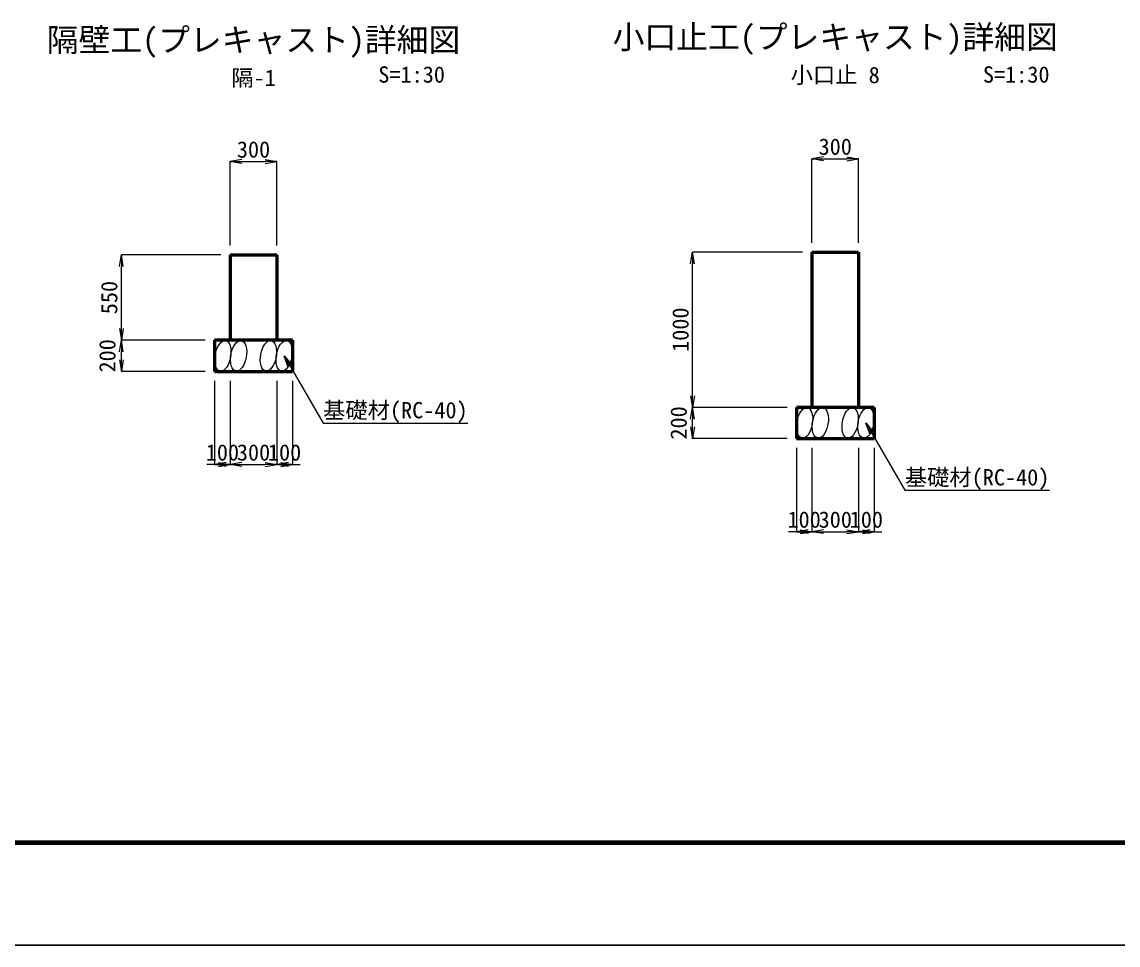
# Model space of a CAD drawing. Header units: millimetres. Extents: x 691041 to 859017, y -32657 to 158873.
# Drawn here: x 752155 to 775656, y -32657 to -12852 of the extents above; entities that cross this region are included whole.
import ezdxf
from ezdxf.enums import TextEntityAlignment as Align

# ---------------------------------------------------------------- set-up
doc = ezdxf.new("R2010")
doc.units = ezdxf.units.MM
doc.header["$LTSCALE"] = 100
doc.header["$PDSIZE"] = 300
doc.layers.get('Defpoints').update_dxf_attribs({"color": 153})
for name, color, linetype, lineweight in [('D-BYP-STR1', 2, 'Continuous', 13), ('D-STR', 1, 'Continuous', 50), ('D-STR-DIM', 7, 'Continuous', 13), ('D-STR-HTXT', 7, 'Continuous', 13), ('D-STR-TXT', 7, 'Continuous', 13), ('D-TTL', 2, 'Continuous', 140)]:
    doc.layers.add(name, color=color, linetype=linetype, lineweight=lineweight)
doc.styles.add('MS ゴシック', font='MS Gothic.ttf')
doc.styles.add('ＭＳ ゴシック', font='MS Gothic.ttf')
doc.dimstyles.new('DIM-100-F', dxfattribs={"dimscale": 100, "dimtxt": 3.5, "dimasz": 2.5, "dimexe": 0, "dimexo": 2, "dimgap": 0.8, "dimtad": 1, "dimdec": 0, "dimzin": 0, "dimdsep": 46, "dimtxsty": 'MS ゴシック', "dimblk": 'OPEN', "dimcen": 0.1, "dimclrd": 256, "dimclre": 256, "dimclrt": 256, "dimaunit": 1, "dimadec": 4, "dimazin": 0, "dimtfac": 1, "dimtdec": 0, "dimtmove": 2, "dimatfit": 3, "dimldrblk": 'OPEN', "dimfxl": 1, "dimtolj": 1, "dimtzin": 0, "dimlwd": -1, "dimlwe": -1, "dimarcsym": 2})

# ---------------------------------------------------------------- blocks, each defined once
blk = doc.blocks.new('_Open')
at = {"color": 0, "linetype": 'ByBlock', "lineweight": -2}
for p, q in [((-1, 0.167), (0, 0)), ((-1, -0.167), (0, 0)), ((0, 0), (-1, 0))]:
    blk.add_line(p, q, dxfattribs=at)
blk = doc.blocks.new('*D190')
at = {"layer": 'D-STR-DIM', "transparency": 16777216}
for p, q in [((769092, -17589), (769092, -15789)), ((769342, -15789), (769842, -15789)), ((770092, -17589), (770092, -15789))]:
    blk.add_line(p, q, dxfattribs=at)
at = {"layer": 'Defpoints', "color": 0, "transparency": 16777216}
for p in [(770092, -15789), (769092, -17789), (770092, -17789)]:
    blk.add_point(p, dxfattribs=at)
at = {"layer": 'D-STR-DIM', "transparency": 16777216, "xscale": 250, "yscale": 250, "zscale": 250, "rotation": 180}
blk.add_blockref('_Open', (769092, -15789), dxfattribs=at)
at = {"layer": 'D-STR-DIM', "transparency": 16777216, "xscale": 250, "yscale": 250, "zscale": 250}
blk.add_blockref('_Open', (770092, -15789), dxfattribs=at)
at = {"layer": 'D-STR-DIM', "transparency": 16777216, "insert": (769592, -15709), "char_height": 350, "attachment_point": 8, "line_spacing_factor": 1.002718, "style": 'MS ゴシック'}
blk.add_mtext('\\A1;300', dxfattribs=at)
blk = doc.blocks.new('*D191')
at = {"layer": 'D-STR-DIM', "transparency": 16777216}
for p, q in [((768559, -21122), (766534, -21122)), ((766534, -21539), (766534, -21372)), ((768559, -21789), (766534, -21789))]:
    blk.add_line(p, q, dxfattribs=at)
at = {"layer": 'Defpoints', "color": 0, "transparency": 16777216}
for p in [(766534, -21122), (768759, -21122), (768759, -21789)]:
    blk.add_point(p, dxfattribs=at)
at = {"layer": 'D-STR-DIM', "transparency": 16777216, "xscale": 250, "yscale": 250, "zscale": 250}
for p, rotation in [((766534, -21122), 90), ((766534, -21789), 270)]:
    blk.add_blockref('_Open', p, dxfattribs=dict(at, rotation=rotation))
at = {"layer": 'D-STR-DIM', "transparency": 16777216, "insert": (766414, -21455), "char_height": 350, "attachment_point": 8, "rotation": 90, "line_spacing_factor": 1.002718, "style": 'MS ゴシック'}
blk.add_mtext('\\A1;200', dxfattribs=at)
blk = doc.blocks.new('*D192')
at = {"layer": 'D-STR-DIM', "transparency": 16777216}
for p, q in [((768892, -17789), (766534, -17789)), ((766534, -20872), (766534, -18039)), ((768559, -21122), (766534, -21122))]:
    blk.add_line(p, q, dxfattribs=at)
at = {"layer": 'Defpoints', "color": 0, "transparency": 16777216}
for p in [(766534, -17789), (769092, -17789), (768759, -21122)]:
    blk.add_point(p, dxfattribs=at)
at = {"layer": 'D-STR-DIM', "transparency": 16777216, "xscale": 250, "yscale": 250, "zscale": 250}
for p, rotation in [((766534, -17789), 90), ((766534, -21122), 270)]:
    blk.add_blockref('_Open', p, dxfattribs=dict(at, rotation=rotation))
at = {"layer": 'D-STR-DIM', "transparency": 16777216, "insert": (766454, -19455), "char_height": 350, "attachment_point": 8, "rotation": 90, "line_spacing_factor": 1.002718, "style": 'MS ゴシック'}
blk.add_mtext('\\A1;1000', dxfattribs=at)
blk = doc.blocks.new('*D178')
at = {"layer": 'D-STR-DIM', "transparency": 16777216}
for p, q in [((756620, -17649), (756620, -15849)), ((756870, -15849), (757370, -15849)), ((757620, -17649), (757620, -15849))]:
    blk.add_line(p, q, dxfattribs=at)
at = {"layer": 'Defpoints', "color": 0, "transparency": 16777216}
for p in [(757620, -15849), (756620, -17849), (757620, -17849)]:
    blk.add_point(p, dxfattribs=at)
at = {"layer": 'D-STR-DIM', "transparency": 16777216, "xscale": 250, "yscale": 250, "zscale": 250, "rotation": 180}
blk.add_blockref('_Open', (756620, -15849), dxfattribs=at)
at = {"layer": 'D-STR-DIM', "transparency": 16777216, "xscale": 250, "yscale": 250, "zscale": 250}
blk.add_blockref('_Open', (757620, -15849), dxfattribs=at)
at = {"layer": 'D-STR-DIM', "transparency": 16777216, "insert": (757120, -15769), "char_height": 350, "attachment_point": 8, "line_spacing_factor": 1.002718, "style": 'MS ゴシック'}
blk.add_mtext('\\A1;300', dxfattribs=at)
blk = doc.blocks.new('*D179')
at = {"layer": 'D-STR-DIM', "transparency": 16777216}
for p, q in [((756286, -20549), (756286, -22349)), ((756620, -20549), (756620, -22349)), ((756370, -22349), (756120, -22349)), ((756286, -22349), (756620, -22349)), ((756536, -22349), (756786, -22349))]:
    blk.add_line(p, q, dxfattribs=at)
at = {"layer": 'Defpoints', "color": 0, "transparency": 16777216}
for p in [(756286, -20349), (756620, -20349), (756620, -22349)]:
    blk.add_point(p, dxfattribs=at)
at = {"layer": 'D-STR-DIM', "transparency": 16777216, "xscale": 250, "yscale": 250, "zscale": 250, "rotation": 180}
blk.add_blockref('_Open', (756286, -22349), dxfattribs=at)
at = {"layer": 'D-STR-DIM', "transparency": 16777216, "xscale": 250, "yscale": 250, "zscale": 250}
blk.add_blockref('_Open', (756620, -22349), dxfattribs=at)
at = {"layer": 'D-STR-DIM', "transparency": 16777216, "insert": (756453, -22269), "char_height": 350, "attachment_point": 8, "line_spacing_factor": 1.002718, "style": 'MS ゴシック'}
blk.add_mtext('\\A1;100', dxfattribs=at)
blk = doc.blocks.new('*D180')
at = {"layer": 'D-STR-DIM', "transparency": 16777216}
for p, q in [((756086, -19683), (754286, -19683)), ((754286, -20099), (754286, -19933)), ((756086, -20349), (754286, -20349))]:
    blk.add_line(p, q, dxfattribs=at)
at = {"layer": 'Defpoints', "color": 0, "transparency": 16777216}
for p in [(754286, -19683), (756286, -19683), (756286, -20349)]:
    blk.add_point(p, dxfattribs=at)
at = {"layer": 'D-STR-DIM', "transparency": 16777216, "xscale": 250, "yscale": 250, "zscale": 250}
for p, rotation in [((754286, -19683), 90), ((754286, -20349), 270)]:
    blk.add_blockref('_Open', p, dxfattribs=dict(at, rotation=rotation))
at = {"layer": 'D-STR-DIM', "transparency": 16777216, "insert": (754166, -20016), "char_height": 350, "attachment_point": 8, "rotation": 90, "line_spacing_factor": 1.002718, "style": 'MS ゴシック'}
blk.add_mtext('\\A1;200', dxfattribs=at)
blk = doc.blocks.new('*D181')
at = {"layer": 'D-STR-DIM', "transparency": 16777216}
for p, q in [((756420, -17849), (754286, -17849)), ((754286, -19433), (754286, -18099)), ((756086, -19683), (754286, -19683))]:
    blk.add_line(p, q, dxfattribs=at)
at = {"layer": 'Defpoints', "color": 0, "transparency": 16777216}
for p in [(754286, -17849), (756620, -17849), (756286, -19683)]:
    blk.add_point(p, dxfattribs=at)
at = {"layer": 'D-STR-DIM', "transparency": 16777216, "xscale": 250, "yscale": 250, "zscale": 250}
for p, rotation in [((754286, -17849), 90), ((754286, -19683), 270)]:
    blk.add_blockref('_Open', p, dxfattribs=dict(at, rotation=rotation))
at = {"layer": 'D-STR-DIM', "transparency": 16777216, "insert": (754206, -18766), "char_height": 350, "attachment_point": 8, "rotation": 90, "line_spacing_factor": 1.002718, "style": 'MS ゴシック'}
blk.add_mtext('\\A1;550', dxfattribs=at)
blk = doc.blocks.new('*D182')
at = {"layer": 'D-STR-DIM', "transparency": 16777216}
for p, q in [((757620, -20549), (757620, -22349)), ((757953, -20549), (757953, -22349)), ((757703, -22349), (757453, -22349)), ((757620, -22349), (757953, -22349)), ((757870, -22349), (758120, -22349))]:
    blk.add_line(p, q, dxfattribs=at)
at = {"layer": 'Defpoints', "color": 0, "transparency": 16777216}
for p in [(757620, -20349), (757953, -20349), (757953, -22349)]:
    blk.add_point(p, dxfattribs=at)
at = {"layer": 'D-STR-DIM', "transparency": 16777216, "xscale": 250, "yscale": 250, "zscale": 250, "rotation": 180}
blk.add_blockref('_Open', (757620, -22349), dxfattribs=at)
at = {"layer": 'D-STR-DIM', "transparency": 16777216, "xscale": 250, "yscale": 250, "zscale": 250}
blk.add_blockref('_Open', (757953, -22349), dxfattribs=at)
at = {"layer": 'D-STR-DIM', "transparency": 16777216, "insert": (757786, -22269), "char_height": 350, "attachment_point": 8, "line_spacing_factor": 1.002718, "style": 'MS ゴシック'}
blk.add_mtext('\\A1;100', dxfattribs=at)
blk = doc.blocks.new('*D183')
at = {"layer": 'D-STR-DIM', "transparency": 16777216}
for p, q in [((756620, -20549), (756620, -22349)), ((757620, -20549), (757620, -22349)), ((756870, -22349), (757370, -22349))]:
    blk.add_line(p, q, dxfattribs=at)
at = {"layer": 'Defpoints', "color": 0, "transparency": 16777216}
for p in [(756620, -20349), (757620, -20349), (757620, -22349)]:
    blk.add_point(p, dxfattribs=at)
at = {"layer": 'D-STR-DIM', "transparency": 16777216, "xscale": 250, "yscale": 250, "zscale": 250, "rotation": 180}
blk.add_blockref('_Open', (756620, -22349), dxfattribs=at)
at = {"layer": 'D-STR-DIM', "transparency": 16777216, "xscale": 250, "yscale": 250, "zscale": 250}
blk.add_blockref('_Open', (757620, -22349), dxfattribs=at)
at = {"layer": 'D-STR-DIM', "transparency": 16777216, "insert": (757120, -22269), "char_height": 350, "attachment_point": 8, "line_spacing_factor": 1.002718, "style": 'MS ゴシック'}
blk.add_mtext('\\A1;300', dxfattribs=at)
blk = doc.blocks.new('*D175')
at = {"layer": 'D-STR-DIM', "transparency": 16777216}
for p, q in [((768759, -21989), (768759, -23789)), ((769092, -21989), (769092, -23789)), ((768842, -23789), (768592, -23789)), ((768759, -23789), (769092, -23789)), ((769009, -23789), (769259, -23789))]:
    blk.add_line(p, q, dxfattribs=at)
at = {"layer": 'Defpoints', "color": 0, "transparency": 16777216}
for p in [(768759, -21789), (769092, -21789), (769092, -23789)]:
    blk.add_point(p, dxfattribs=at)
at = {"layer": 'D-STR-DIM', "transparency": 16777216, "xscale": 250, "yscale": 250, "zscale": 250, "rotation": 180}
blk.add_blockref('_Open', (768759, -23789), dxfattribs=at)
at = {"layer": 'D-STR-DIM', "transparency": 16777216, "xscale": 250, "yscale": 250, "zscale": 250}
blk.add_blockref('_Open', (769092, -23789), dxfattribs=at)
at = {"layer": 'D-STR-DIM', "transparency": 16777216, "insert": (768925, -23709), "char_height": 350, "attachment_point": 8, "line_spacing_factor": 1.002718, "style": 'MS ゴシック'}
blk.add_mtext('\\A1;100', dxfattribs=at)
blk = doc.blocks.new('*D176')
at = {"layer": 'D-STR-DIM', "transparency": 16777216}
for p, q in [((770092, -21989), (770092, -23789)), ((770425, -21989), (770425, -23789)), ((770175, -23789), (769925, -23789)), ((770092, -23789), (770425, -23789)), ((770342, -23789), (770592, -23789))]:
    blk.add_line(p, q, dxfattribs=at)
at = {"layer": 'Defpoints', "color": 0, "transparency": 16777216}
for p in [(770092, -21789), (770425, -21789), (770425, -23789)]:
    blk.add_point(p, dxfattribs=at)
at = {"layer": 'D-STR-DIM', "transparency": 16777216, "xscale": 250, "yscale": 250, "zscale": 250, "rotation": 180}
blk.add_blockref('_Open', (770092, -23789), dxfattribs=at)
at = {"layer": 'D-STR-DIM', "transparency": 16777216, "xscale": 250, "yscale": 250, "zscale": 250}
blk.add_blockref('_Open', (770425, -23789), dxfattribs=at)
at = {"layer": 'D-STR-DIM', "transparency": 16777216, "insert": (770259, -23709), "char_height": 350, "attachment_point": 8, "line_spacing_factor": 1.002718, "style": 'MS ゴシック'}
blk.add_mtext('\\A1;100', dxfattribs=at)
blk = doc.blocks.new('*D177')
at = {"layer": 'D-STR-DIM', "transparency": 16777216}
for p, q in [((769092, -21989), (769092, -23789)), ((770092, -21989), (770092, -23789)), ((769342, -23789), (769842, -23789))]:
    blk.add_line(p, q, dxfattribs=at)
at = {"layer": 'Defpoints', "color": 0, "transparency": 16777216}
for p in [(769092, -21789), (770092, -21789), (770092, -23789)]:
    blk.add_point(p, dxfattribs=at)
at = {"layer": 'D-STR-DIM', "transparency": 16777216, "xscale": 250, "yscale": 250, "zscale": 250, "rotation": 180}
blk.add_blockref('_Open', (769092, -23789), dxfattribs=at)
at = {"layer": 'D-STR-DIM', "transparency": 16777216, "xscale": 250, "yscale": 250, "zscale": 250}
blk.add_blockref('_Open', (770092, -23789), dxfattribs=at)
at = {"layer": 'D-STR-DIM', "transparency": 16777216, "insert": (769592, -23709), "char_height": 350, "attachment_point": 8, "line_spacing_factor": 1.002718, "style": 'MS ゴシック'}
blk.add_mtext('\\A1;300', dxfattribs=at)

msp = doc.modelspace()

# ---------------------------------------------------------------- linework, layer by layer
at = {"layer": 'D-BYP-STR1'}
for centre in [(756462.4, -20016), (756799.5, -20016), (757439.8, -20016), (757776.9, -20016), (768934.6, -21455.4), (769271.7, -21455.4), (769912, -21455.4), (770249.1, -21455.4)]:
    msp.add_ellipse(centre, major_axis=(57.9, 328.3), ratio=0.5, dxfattribs=at)
at = {"layer": 'D-STR'}
for p, q in [((756619.6, -17849.4), (757619.6, -17849.4)), ((756619.6, -17849.4), (756619.6, -19682.7)), ((757619.6, -17849.4), (757619.6, -19682.7)), ((769091.8, -17788.7), (770091.8, -17788.7)), ((769091.8, -17788.7), (769091.8, -21122.1)), ((770091.8, -17788.7), (770091.8, -21122.1)), ((757953, -19682.7), (756286.3, -19682.7)), ((756286.3, -19682.7), (756286.3, -20349.4)), ((757953, -19682.7), (757953, -20349.4)), ((756286.3, -20349.4), (757953, -20349.4)), ((770425.2, -21122.1), (768758.5, -21122.1)), ((768758.5, -21122.1), (768758.5, -21788.7)), ((770425.2, -21122.1), (770425.2, -21788.7)), ((768758.5, -21788.7), (770425.2, -21788.7))]:
    msp.add_line(p, q, dxfattribs=at)
at = {"layer": 'D-STR-HTXT'}
for p, q in [((758611.7, -21461.8), (761711.7, -21461.8)), ((771083.9, -22901.2), (774183.9, -22901.2))]:
    msp.add_line(p, q, dxfattribs=at)
at = {"layer": 'D-TTL'}
msp.add_line((717185.7, -30457), (797185.7, -30457), dxfattribs=at)
at = {"layer": 'Defpoints', "color": 1}
msp.add_line((715135.7, -32657), (799235.7, -32657), dxfattribs=at)

# ---------------------------------------------------------------- texts
at = {"layer": 'D-STR-TXT'}
for s, height, style, p in [('隔壁工(プレキャスト)詳細図', 500, 'ＭＳ ゴシック', (757119.6, -13637.1)), ('小口止工(プレキャスト)詳細図', 500, 'ＭＳ ゴシック', (769591.8, -13576.5)), ('隔-1', 350, 'ＭＳ ゴシック', (757119.6, -14331.1)), ('小口止 8', 350, 'ＭＳ ゴシック', (769591.8, -14270.5)), ('基礎材(RC-40)', 350, 'MS ゴシック', (760161.7, -21461.8)), ('基礎材(RC-40)', 350, 'MS ゴシック', (772633.9, -22901.2))]:
    msp.add_text(s, height=height, dxfattribs=dict(at, style=style)).set_placement(p, align=Align.BOTTOM_CENTER)
at = {"layer": 'D-STR-TXT', "style": 'ＭＳ ゴシック'}
for p in [(759795.4, -14260.8), (772757.8, -14260.8)]:
    msp.add_text('S=1:30', height=350, dxfattribs=at).set_placement(p, align=Align.BOTTOM_LEFT)

# ---------------------------------------------------------------- dimensions: what is measured, and where the dimension line sits
at = {"layer": 'D-STR-DIM'}
for p1, p2, distance, override, picture, middle in [((769091.8, -17788.7), (770091.8, -17788.7), 2000, {"dimlfac": 0.3}, '*D190', (769591.8, -15533.7)), ((756619.6, -17849.4), (757619.6, -17849.4), 2000, {"dimlfac": 0.3}, '*D178', (757119.6, -15594.4)), ((756286.3, -20349.4), (756286.3, -19682.7), 2000, {"dimlfac": 0.3}, '*D180', (753991.3, -20016)), ((756286.3, -20349.4), (756619.6, -20349.4), -2000, {"dimlfac": 0.3, "dimtix": 1}, '*D179', (756453, -22094.4)), ((756619.6, -20349.4), (757619.6, -20349.4), -2000, {"dimlfac": 0.3}, '*D183', (757119.6, -22094.4)), ((757619.6, -20349.4), (757953, -20349.4), -2000, {"dimlfac": 0.3, "dimtix": 1}, '*D182', (757786.3, -22094.4)), ((768758.5, -21788.7), (768758.5, -21122.1), 2225, {"dimlfac": 0.3}, '*D191', (766238.5, -21455.4)), ((768758.5, -21788.7), (769091.8, -21788.7), -2000, {"dimlfac": 0.3, "dimtix": 1}, '*D175', (768925.2, -23533.7)), ((769091.8, -21788.7), (770091.8, -21788.7), -2000, {"dimlfac": 0.3}, '*D177', (769591.8, -23533.7)), ((770091.8, -21788.7), (770425.2, -21788.7), -2000, {"dimlfac": 0.3, "dimtix": 1}, '*D176', (770258.5, -23533.7))]:
    dim = msp.add_aligned_dim(p1=p1, p2=p2, distance=distance, dimstyle='DIM-100-F', override=override, dxfattribs=at)
    dim.commit()
    dim.dimension.update_dxf_attribs({"geometry": picture, "text_midpoint": middle})
for base, p1, p2, picture, middle in [((754286.3, -17849.4), (756286.3, -19682.7), (756619.6, -17849.4), '*D181', (754031.3, -18766)), ((766533.5, -17788.7), (768758.5, -21122.1), (769091.8, -17788.7), '*D192', (766278.5, -19455.4))]:
    dim = msp.add_linear_dim(base=base, p1=p1, p2=p2, angle=90, dimstyle='DIM-100-F', override={"dimlfac": 0.3}, dxfattribs=at)
    dim.commit()
    dim.dimension.update_dxf_attribs({"geometry": picture, "text_midpoint": middle})

# ---------------------------------------------------------------- leaders
at = {"layer": 'D-STR-HTXT'}
for points in [[(757776.9, -20016), (758611.7, -21461.8)], [(770249.1, -21455.4), (771083.9, -22901.2)]]:
    msp.add_leader(points, dimstyle='DIM-100-F', override={"dimgap": 0.8, "dimtad": 0}, dxfattribs=at)

doc.saveas('drawing.dxf')
